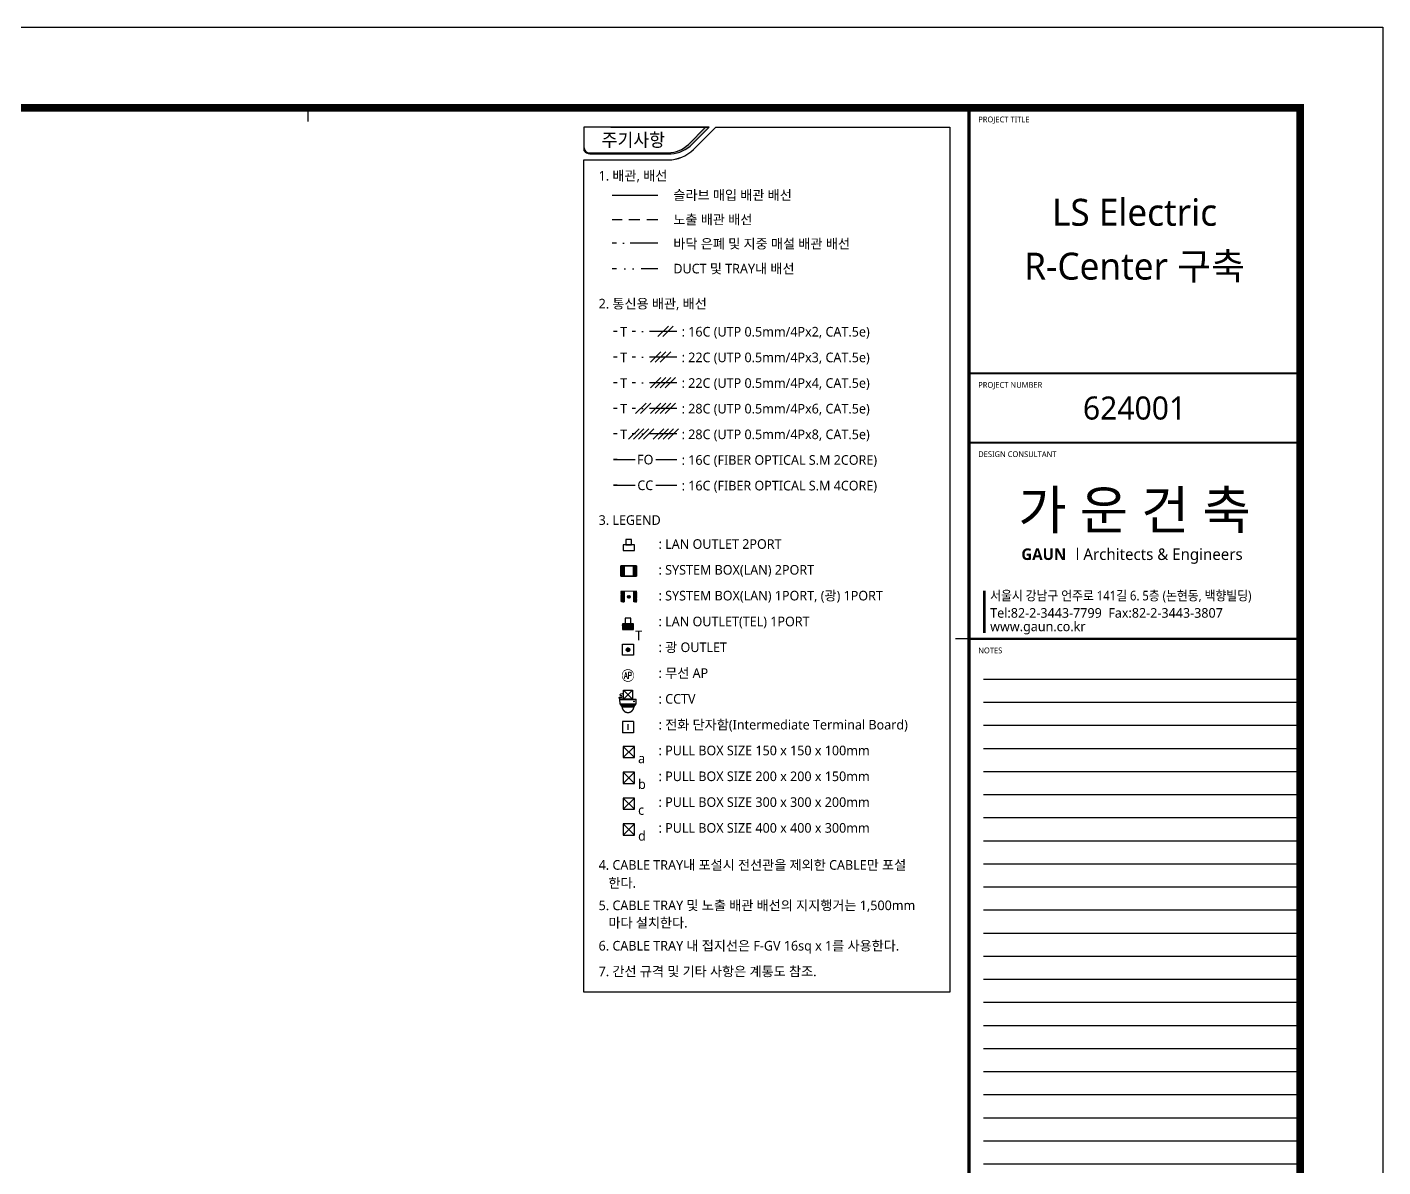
# Model space of a CAD drawing. Header units: millimetres. Extents: x -168200 to 336400, y -118800 to 0.
# Drawn here: x -70424 to 0, y -59244 to 0 of the extents above; entities that cross this region are included whole.
import ezdxf
from ezdxf.enums import TextEntityAlignment as Align

# ---------------------------------------------------------------- set-up
doc = ezdxf.new("R2010")
doc.units = ezdxf.units.MM
doc.header["$LTSCALE"] = 2000
for name, pattern in [('DASHDOT3', [1.5, 1, -0.25, 0, -0.25]), ('DIVIDE', [1.25, 0.5, -0.25, 0, -0.25, 0, -0.25]), ('DIVIDE2', [0.625, 0.25, -0.125, 0, -0.125, 0, -0.125]), ('HIDDEN', [0.375, 0.25, -0.125]), ('X-D_planTF$0$HIDDEN1', [0.1625, 0.1, -0.0625])]:
    doc.linetypes.add(name, pattern=pattern)
doc.layers.get('Defpoints').update_dxf_attribs({"color": 167})
for name, color, linetype in [('E-SYM', 3, 'Continuous'), ('RACEWAY', 6, 'Continuous'), ('S', 4, 'Continuous'), ('S2', 4, 'HIDDEN'), ('S3', 4, 'DASHDOT3'), ('S4', 4, 'DIVIDE'), ('SHT', 5, 'Continuous'), ('SYM', 3, 'Continuous'), ('ztemper', 7, 'Continuous')]:
    doc.layers.add(name, color=color, linetype=linetype)
doc.styles.add('2', font='romanc.shx', dxfattribs={"bigfont": 'gsg1.shx'})
doc.styles.add('GHS', font='malgun.ttf')
doc.styles.add('XR-SHEET$0$XR-SHEET$0$XR-SHEET$0$맑은고딕', font='malgun.ttf')
doc.styles.add('XR-SHEET$0$XR-SHEET$0$XREF-Form$0$맑은고딕', font='malgun.ttf')
doc.styles.add('XR-SHEET$0$XR-SHEET$0$XREF-Form$0$맑은고딕B', font='malgunbd.ttf')

# ---------------------------------------------------------------- blocks, each defined once
blk = doc.blocks.new('XR-FORM-ET', base_point=(461, 408))
at = {"layer": 'Defpoints', "linetype": 'Continuous', "ltscale": 2}
for points in [[(147457, 84911), (163900, 84911)], [(147457, 84911), (163900, 84911)], [(147457, 83711), (163900, 83711)], [(147457, 83711), (163900, 83711)], [(147457, 82511), (163900, 82511)], [(147457, 82511), (163900, 82511)], [(147457, 81311), (163900, 81311)], [(147457, 81311), (163900, 81311)], [(147457, 80111), (163900, 80111)], [(147457, 80111), (163900, 80111)], [(147457, 78911), (163900, 78911)], [(147457, 78911), (163900, 78911)], [(147457, 77711), (163900, 77711)], [(147457, 77711), (163900, 77711)], [(147457, 76511), (163900, 76511)], [(147457, 76511), (163900, 76511)], [(147457, 75311), (163900, 75311)], [(147457, 75311), (163900, 75311)], [(147457, 74111), (163900, 74111)], [(147457, 74111), (163900, 74111)], [(147457, 72911), (163900, 72911)], [(147457, 72911), (163900, 72911)], [(147457, 71711), (163900, 71711)], [(147457, 71711), (163900, 71711)], [(147457, 70511), (163900, 70511)], [(147457, 70511), (163900, 70511)], [(147457, 69311), (163900, 69311)], [(147457, 69311), (163900, 69311)], [(147457, 68111), (163900, 68111)], [(147457, 68111), (163900, 68111)], [(147457, 66911), (163900, 66911)], [(147457, 66911), (163900, 66911)], [(147457, 65711), (163900, 65711)], [(147457, 65711), (163900, 65711)], [(147457, 64511), (163900, 64511)], [(147457, 64511), (163900, 64511)], [(147457, 63311), (163900, 63311)], [(147457, 63311), (163900, 63311)], [(147457, 62111), (163900, 62111)], [(147457, 62111), (163900, 62111)], [(147457, 60911), (163900, 60911)], [(147457, 60911), (163900, 60911)], [(147457, 59711), (163900, 59711)]]:
    blk.add_lwpolyline(points, dxfattribs=at)
at = {"layer": 'SHT', "color": 171}
for p, q in [((112350, 114600), (112350, 113900)), ((146700, 87000), (146000, 87000))]:
    blk.add_line(p, q, dxfattribs=at)
at = {"layer": 'SHT'}
blk.add_lwpolyline([(0, 118800), (168200, 118800), (168200, 0), (0, 0)], close=True, dxfattribs=at)
at = {"layer": 'SHT', "const_width": 400}
blk.add_lwpolyline([(9300, 114600), (163900, 114600), (163900, 4200), (9300, 4200)], close=True, dxfattribs=at)
at = {"layer": 'SHT'}
for points, const_width in [([(146700, 114600), (146700, 4200)], 160), ([(146700, 100800), (163900, 100800)], 114), ([(146700, 97200), (163900, 97200)], 114), ([(146700, 87000), (163900, 87000)], 114)]:
    blk.add_lwpolyline(points, dxfattribs=dict(at, const_width=const_width))
at = {"layer": 'SHT', "color": 7, "const_width": 140}
blk.add_lwpolyline([(147500, 89500), (147500, 87300)], dxfattribs=at)
at = {"layer": 'SHT', "linetype": 'Continuous', "ltscale": 2}
blk.add_lwpolyline([(147457, 59711), (163900, 59711)], dxfattribs=at)
at = {"layer": 'SHT', "color": 9, "style": 'XR-SHEET$0$XR-SHEET$0$XREF-Form$0$맑은고딕'}
for s, p in [('PROJECT TITLE', (147180, 114000)), ('PROJECT NUMBER', (147180, 100200)), ('DESIGN CONSULTANT', (147180, 96600)), ('NOTES', (147180, 86400))]:
    blk.add_text(s, height=300, dxfattribs=at).set_placement(p, align=Align.MIDDLE_LEFT)
at = {"layer": 'SHT', "color": 3}
for s, height, style, p in [('LS Electric', 1400, 'XR-SHEET$0$XR-SHEET$0$XR-SHEET$0$맑은고딕', (155300, 109174)), ('R-Center 구축', 1400, 'XR-SHEET$0$XR-SHEET$0$XR-SHEET$0$맑은고딕', (155300, 106374)), ('GAUN ', 600, 'XR-SHEET$0$XR-SHEET$0$XREF-Form$0$맑은고딕B', (150686, 91400))]:
    blk.add_text(s, height=height, dxfattribs=dict(at, style=style)).set_placement(p, align=Align.MIDDLE_CENTER)
at = {"layer": 'SHT', "style": 'XR-SHEET$0$XR-SHEET$0$XR-SHEET$0$맑은고딕'}
blk.add_text('624001', height=1200, dxfattribs=at).set_placement((155300, 99000), align=Align.MIDDLE_CENTER)
at = {"layer": 'SHT', "color": 2, "style": 'XR-SHEET$0$XR-SHEET$0$XREF-Form$0$맑은고딕B'}
blk.add_text('가 운 건 축', height=2000, dxfattribs=at).set_placement((155300, 93700), align=Align.MIDDLE_CENTER)
at = {"layer": 'SHT', "color": 7, "style": 'XR-SHEET$0$XR-SHEET$0$XREF-Form$0$맑은고딕'}
blk.add_text('l Architects & Engineers', height=600, dxfattribs=at).set_placement((156577, 91400), align=Align.MIDDLE_CENTER)
at = {"layer": 'SHT', "color": 7, "style": 'XR-SHEET$0$XR-SHEET$0$XREF-Form$0$맑은고딕', "width": 0.9}
blk.add_text('서울시 강남구 언주로 141길 6. 5층 (논현동, 백향빌딩)', height=500, dxfattribs=at).set_placement((147800, 89250), align=Align.MIDDLE_LEFT)
at = {"layer": 'SHT', "color": 7, "style": 'XR-SHEET$0$XR-SHEET$0$XREF-Form$0$맑은고딕'}
for s, p in [('Tel:82-2-3443-7799  Fax:82-2-3443-3807', (147800, 88350)), ('www.gaun.co.kr', (147800, 87650))]:
    blk.add_text(s, height=500, dxfattribs=at).set_placement(p, align=Align.MIDDLE_LEFT)
blk = doc.blocks.new('D24')
at = {"layer": 'SYM'}
for points in [[(-125, 125), (-125, 0), (125, 0), (125, 125)], [(-62.5, 250), (-62.5, 125), (62.5, 125), (62.5, 250)]]:
    blk.add_lwpolyline(points, close=True, dxfattribs=at)
blk = doc.blocks.new('h2')
at = {"layer": 'SYM'}
for p, q in [((-2, 2), (2, -2)), ((2, 2), (-2, -2))]:
    blk.add_line(p, q, dxfattribs=at)
blk.add_lwpolyline([(-2, 2), (-2, -2), (2, -2), (2, 2)], close=True, dxfattribs=at)
blk = doc.blocks.new('C13')
at = {"layer": 'SYM'}
for p, q in [((-100, -1), (1, 100)), ((-99, -12), (12, 99)), ((-99, 12), (-12, 99)), ((-97, -22), (22, 97)), ((-96, -1), (5, 100)), ((-96, 27), (-27, 96)), ((-95, -12), (16, 99)), ((-95, 12), (-8, 99)), ((-94, -32), (32, 94)), ((-93, -22), (26, 97)), ((-92, 27), (-23, 96)), ((-90, -32), (36, 94)), ((-90, -40), (40, 90)), ((-88, 48), (-48, 88)), ((-86, -40), (44, 90)), ((-86, -48), (48, 86)), ((-84, 48), (-44, 88)), ((-82, -48), (52, 86)), ((-81, -56), (56, 81)), ((-77, -56), (60, 81)), ((-75, -63), (63, 75)), ((-71, -63), (67, 75)), ((-69, -69), (69, 69)), ((-65, -69), (73, 69)), ((-62, -75), (75, 62)), ((-58, -75), (79, 62)), ((-55, -80), (80, 55)), ((-51, -80), (84, 55)), ((-47, -84), (84, 47)), ((-43, -84), (88, 47)), ((-39, -88), (88, 39)), ((-35, -88), (92, 39)), ((-30, -92), (92, 30)), ((-26, -92), (96, 30)), ((-20, -94), (94, 20)), ((-16, -94), (98, 20)), ((-9, -95), (95, 9)), ((-5, -95), (99, 9)), ((4, -95), (95, -4)), ((8, -95), (99, -4)), ((18, -94), (94, -18)), ((22, -94), (98, -18)), ((36, -88), (88, -36)), ((40, -88), (92, -36))]:
    blk.add_line(p, q, dxfattribs=at)
blk.add_lwpolyline([(-302, 302), (298, 302), (298, -298), (-302, -298)], close=True, dxfattribs=at)
for centre in [(-2, 2), (2, 2)]:
    blk.add_circle(centre, 97.7, dxfattribs=at)
blk = doc.blocks.new('I10')
at = {"layer": 'SYM'}
for p, q in [((-263, 175), (263, 175)), ((263, 175), (-263, 175))]:
    blk.add_line(p, q, dxfattribs=at)
blk.add_wipeout([(-263, 175), (263, 175), (263, -175), (-263, -175)]).dxf.layer = 'SYM'
h = blk.add_hatch(dxfattribs=at)
h.set_pattern_fill('ANSI31', color=256, scale=100, style=0)
h.set_pattern_definition([(45, (-952.16, 585.042), (-8.83883, 8.83883), [])])
h.paths.add_polyline_path([(-263, 175), (-263, -175), (-158, -175), (-158, 175)])
h.paths.add_polyline_path([(263, -175), (263, 175), (158, 175), (158, -175)])
h.paths.add_polyline_path([(51, -2, 1), (-47, -2, 1)])
for p, q in [((-158, 175), (-158, -175)), ((158, 175), (158, -175))]:
    blk.add_line(p, q, dxfattribs=at)
blk.add_circle((2, -2), 48.8, dxfattribs=at)
blk = doc.blocks.new('I6')
at = {"layer": 'SYM', "linetype": 'Continuous'}
blk.add_lwpolyline([(-54, 166), (-103, 142), (-142, 103), (-166, 54), (-175, 0), (-166, -54), (-142, -103), (-103, -142), (-54, -166), (0, -175), (54, -166), (103, -142), (142, -103), (166, -54), (175, 0), (166, 54), (142, 103), (103, 142), (54, 166), (0, 175)], close=True, dxfattribs=at)
blk.add_wipeout([(-54, 166), (-103, 142), (-142, 103), (-166, 54), (-175, 0), (-166, -54), (-142, -103), (-103, -142), (-54, -166), (0, -175), (54, -166), (103, -142), (142, -103), (166, -54), (175, 0), (166, 54), (142, 103), (103, 142), (54, 166), (0, 175)]).dxf.layer = 'SYM'
blk = doc.blocks.new('Dome(평면도)-박스1')
at = {"color": 0, "linetype": 'Continuous'}
for p, q in [((643, 505), (868, 505)), ((643, 280), (643, 505)), ((868, 505), (643, 280)), ((643, 505), (868, 280)), ((868, 505), (868, 280)), ((868, 280), (643, 280))]:
    blk.add_line(p, q, dxfattribs=at)
at = {"color": 0, "linetype": 'Continuous', "lineweight": 25}
for p, q in [((550, 280), (547, 272)), ((547, 270), (551, 164)), ((963, 271), (548, 271)), ((548, 271), (963, 271)), ((550, 280), (961, 280)), ((553, 159), (584, 120)), ((554, 271), (554, 271)), ((880, 120), (585, 120)), ((585, 120), (585, 120)), ((586, 119), (586, 116)), ((587, 115), (587, 115)), ((588, 114), (878, 114)), ((588, 114), (588, 111)), ((589, 111), (589, 111)), ((589, 110), (877, 110)), ((589, 110), (590, 107)), ((590, 106), (591, 106)), ((591, 105), (876, 105)), ((591, 105), (592, 102)), ((592, 102), (592, 102)), ((593, 101), (594, 98)), ((594, 97), (599, 95)), ((599, 95), (599, 93)), ((600, 93), (604, 91)), ((604, 91), (907, 91)), ((607, 91), (607, 90)), ((904, 90), (607, 90)), ((607, 90), (607, 87)), ((615, 281), (617, 281)), ((616, 271), (616, 271)), ((617, 281), (624, 281)), ((624, 281), (626, 281)), ((626, 281), (632, 281)), ((632, 281), (635, 281)), ((635, 281), (641, 281)), ((644, 281), (690, 281)), ((690, 281), (695, 281)), ((695, 281), (712, 281)), ((712, 281), (716, 281)), ((717, 280), (717, 280)), ((821, 281), (825, 281)), ((825, 281), (829, 281)), ((830, 281), (831, 281)), ((838, 281), (876, 281)), ((903, 87), (904, 90)), ((904, 90), (904, 91)), ((907, 91), (911, 93)), ((912, 95), (917, 97)), ((912, 93), (912, 95)), ((917, 98), (918, 101)), ((918, 102), (919, 102)), ((919, 102), (920, 105)), ((920, 106), (920, 106)), ((921, 107), (921, 110)), ((922, 111), (922, 111)), ((923, 111), (923, 114)), ((924, 115), (924, 115)), ((925, 116), (925, 119)), ((926, 281), (929, 281)), ((926, 120), (926, 120)), ((927, 120), (958, 159)), ((930, 281), (939, 281)), ((939, 281), (940, 281)), ((940, 281), (945, 281)), ((945, 281), (945, 281)), ((960, 164), (964, 270)), ((964, 272), (961, 280))]:
    blk.add_line(p, q, dxfattribs=at)
at = {"color": 0, "linetype": 'Continuous', "lineweight": 13}
for p, q in [((964, 272), (547, 272)), ((964, 270), (547, 270)), ((958, 159), (553, 159)), ((560, 149), (950, 149)), ((881, 120), (584, 120)), ((585, 120), (880, 120)), ((586, 119), (880, 119)), ((586, 116), (925, 116)), ((924, 115), (587, 115)), ((879, 115), (587, 115)), ((588, 111), (923, 111)), ((922, 111), (589, 111)), ((877, 111), (589, 111)), ((590, 107), (921, 107)), ((920, 106), (590, 106)), ((876, 106), (591, 106)), ((592, 102), (919, 102)), ((919, 102), (592, 102)), ((875, 102), (592, 102)), ((593, 101), (874, 101)), ((594, 98), (917, 98)), ((917, 97), (594, 97)), ((870, 95), (599, 95)), ((599, 95), (870, 95)), ((599, 93), (912, 93)), ((911, 93), (600, 93)), ((866, 91), (604, 91)), ((903, 87), (607, 87)), ((624, 280), (624, 281)), ((626, 281), (626, 280)), ((695, 280), (695, 280)), ((713, 280), (695, 280)), ((713, 280), (713, 280)), ((907, 91), (866, 91)), ((912, 95), (870, 95)), ((870, 95), (912, 95)), ((874, 101), (918, 101)), ((918, 102), (875, 102)), ((920, 106), (876, 106)), ((876, 105), (920, 105)), ((922, 111), (877, 111)), ((877, 110), (921, 110)), ((878, 114), (923, 114)), ((924, 115), (879, 115)), ((880, 120), (926, 120)), ((926, 120), (880, 120)), ((880, 119), (925, 119)), ((927, 120), (881, 120)), ((904, 208), (908, 208)), ((905, 218), (909, 218))]:
    blk.add_line(p, q, dxfattribs=at)
at = {"color": 0}
blk.add_lwpolyline([(584, 280, -0.257019), (548, 287, -0.284748), (538, 319, -0.605), (569, 327, 0.493894), (605, 329, 0.620282), (587, 361, -0.551754), (564, 393, -0.310226), (602, 419, -0.286191), (643, 392)], format="xyb", dxfattribs=at)
at = {"color": 0, "linetype": 'Continuous', "lineweight": 25}
for centre, radius, start, end in [((548, 272), 0.889, 161.5651, 270), ((548, 270), 0.889, 90, 182), ((559, 165), 8.89, 182, 219.064), ((585, 121), 1.48, 219.064, 247), ((587, 116), 0.889, 191, 247), ((589, 111), 0.889, 191, 247), ((591, 107), 0.889, 191, 247), ((593, 102), 0.889, 191, 247), ((594, 98), 0.889, 191, 247), ((600, 94), 0.889, 191, 247), ((604, 92), 1.19, 247, 270), ((690, 280), 1.19, 14.4787, 90), ((821, 280), 1.19, 90, 165.5213), ((907, 92), 1.19, 270, 293), ((911, 94), 0.889, 293, 349), ((916, 98), 0.889, 293, 349), ((918, 102), 0.889, 293, 349), ((920, 107), 0.889, 293, 349), ((922, 111), 0.889, 293, 349), ((924, 116), 0.889, 293, 349), ((926, 121), 1.48, 293, 320.936), ((951, 165), 8.89, 320.936, 358), ((963, 272), 0.889, 270, 18.4349), ((963, 270), 0.889, 358, 90)]:
    blk.add_arc(centre, radius, start, end, dxfattribs=at)
at = {"color": 0, "linetype": 'Continuous', "lineweight": 25, "extrusion": (0, 0, -1)}
for centre, radius, start, end in [((-585, 118), 1.19, 113, 169), ((-587, 114), 0.889, 113, 169), ((-588, 110), 0.889, 113, 169), ((-590, 105), 0.889, 113, 169), ((-592, 101), 0.889, 113, 169), ((-598, 94), 0.889, 113, 169), ((-716, 280), 0.889, 90, 167.5572), ((-913, 94), 0.889, 11, 67), ((-919, 101), 0.889, 11, 67), ((-921, 105), 0.889, 11, 67), ((-922, 110), 0.889, 11, 67), ((-924, 114), 0.889, 11, 67), ((-926, 279), 1.48, 23.5788, 90), ((-926, 118), 1.19, 11, 67)]:
    blk.add_arc(centre, radius, start, end, dxfattribs=at)
at = {"color": 0, "linetype": 'Continuous', "lineweight": 13}
for centre, major_axis, ratio, start_param, end_param in [((635, 279), (0, -1.48), 0.731354, 1.982313, 3.141593), ((641, 279), (0, -1.48), 0.731354, 1.982323, 3.141593), ((694, 280), (5.96, -0.1), 0.03173, 1.298617, 2.088892), ((695, 280), (0, -0.889), 0.292372, 1.745329, 3.141593), ((712, 280), (0, -0.889), 0.292372, 1.745329, 3.141593), ((711, 280), (-6.03, -0.19), 0.016462, 3.144702, 4.391289), ((825, 280), (0, 1.19), 0.848048, 0, 1.318093), ((829, 280), (0, -1.19), 0.848048, 3.141593, 4.459686), ((830, 280), (0, -1.19), 0.848048, 3.141593, 4.459709), ((831, 280), (0, -1.19), 0.848048, 3.141593, 4.459709), ((838, 280), (0, -1.19), 0.425302, 1.823477, 3.141593), ((876, 280), (0, -1.19), 0.627014, 1.823477, 3.141593), ((929, 279), (0, -1.48), 0.470914, 3.141593, 4.300869), ((930, 279), (0, -1.48), 0.224951, 3.141593, 4.300872), ((930, 279), (0, -1.48), 0.2631, 3.141593, 4.300872)]:
    blk.add_ellipse(centre, major_axis=major_axis, ratio=ratio, start_param=start_param, end_param=end_param, dxfattribs=at)
at = {"color": 0, "linetype": 'Continuous', "lineweight": 25}
for centre, major_axis, ratio, start_param, end_param in [((-8039, -9991), (-8892, -10365), 0.040576, 3.031055, 3.031252), ((9501, -9932), (8843, -10306), 0.040684, 2.960952, 2.96115), ((878, 280), (0, -1.19), 1, 1.823911, 3.141499)]:
    blk.add_ellipse(centre, major_axis=major_axis, ratio=ratio, start_param=start_param, end_param=end_param, dxfattribs=at)
for points, knots in [([(607, 87), (607, 87), (607, 86), (608, 84), (608, 83), (608, 81), (608, 79), (608, 78), (608, 76), (609, 75), (609, 73), (609, 71), (609, 70), (609, 68), (610, 67), (610, 65), (610, 64), (611, 62), (611, 61), (611, 59), (612, 58), (612, 56), (613, 55), (613, 53), (613, 52), (614, 50), (614, 49), (615, 47), (615, 46), (616, 44), (616, 43), (617, 41), (618, 40), (618, 38), (619, 37), (619, 36), (620, 34), (621, 33), (621, 31), (622, 30), (623, 28), (623, 27), (624, 26), (625, 24), (625, 23), (626, 22), (627, 20), (628, 19), (629, 17), (630, 16), (630, 14), (631, 13), (632, 12), (633, 10), (634, 9), (635, 8), (636, 6), (637, 5), (638, 4), (639, 3), (640, 1), (641, 0), (642, -1), (643, -2), (644, -4), (645, -5), (646, -6), (647, -7), (648, -8), (649, -9), (651, -11), (652, -12), (653, -13), (654, -14), (655, -15), (656, -16), (658, -17), (659, -18), (660, -19), (661, -20), (663, -21), (664, -22), (665, -23), (666, -24), (668, -25), (669, -26), (671, -27), (672, -28), (673, -29), (675, -30), (676, -31), (677, -32), (679, -33), (680, -34), (682, -34), (683, -35), (684, -36), (686, -37), (687, -37), (688, -38), (690, -39), (691, -39), (693, -40), (694, -41), (696, -41), (697, -42), (698, -43), (700, -43), (701, -44), (703, -44), (704, -45), (706, -46), (708, -46), (709, -47), (711, -47), (713, -48), (714, -48), (716, -49), (718, -49), (719, -50), (721, -50), (723, -50), (724, -51), (726, -51), (727, -51), (729, -52), (731, -52), (733, -52), (734, -53), (736, -53), (738, -53), (739, -53), (741, -53), (743, -54), (744, -54), (746, -54), (748, -54), (749, -54), (751, -54), (752, -54), (754, -54), (755, -54), (755, -54)], [0, 0, 0, 0, 0.007142, 0.014314, 0.021518, 0.028751, 0.036015, 0.043308, 0.050632, 0.05737, 0.064133, 0.070921, 0.077732, 0.084567, 0.091426, 0.098307, 0.105212, 0.112139, 0.119089, 0.12606, 0.133054, 0.139668, 0.1463, 0.152951, 0.159621, 0.166309, 0.173421, 0.180553, 0.187704, 0.194875, 0.202064, 0.209271, 0.216083, 0.222911, 0.229754, 0.236611, 0.243484, 0.250371, 0.257272, 0.264186, 0.271114, 0.278054, 0.284883, 0.291724, 0.298576, 0.30544, 0.312863, 0.320299, 0.327747, 0.335205, 0.342675, 0.350155, 0.357216, 0.364286, 0.371363, 0.378448, 0.38554, 0.392639, 0.399745, 0.406856, 0.413973, 0.421094, 0.428094, 0.435097, 0.442104, 0.449114, 0.456255, 0.463398, 0.470544, 0.477691, 0.48484, 0.491861, 0.498884, 0.505906, 0.512928, 0.520093, 0.527256, 0.534418, 0.541578, 0.548735, 0.555889, 0.56304, 0.570604, 0.578163, 0.585717, 0.593265, 0.600807, 0.608342, 0.61544, 0.622531, 0.629615, 0.636692, 0.64376, 0.650821, 0.657872, 0.664914, 0.671947, 0.67897, 0.685857, 0.692734, 0.6996, 0.706455, 0.713424, 0.72038, 0.727323, 0.734254, 0.741171, 0.747952, 0.75472, 0.761473, 0.768213, 0.776217, 0.784201, 0.792163, 0.800104, 0.808022, 0.815917, 0.823432, 0.830925, 0.838396, 0.845845, 0.85327, 0.860673, 0.868052, 0.875407, 0.883087, 0.890739, 0.898364, 0.905962, 0.913531, 0.921072, 0.928584, 0.936067, 0.943521, 0.950944, 0.958338, 0.965702, 0.972617, 0.979504, 0.986364, 0.993196, 1, 1, 1, 1]), ([(615, 281), (615, 281), (615, 281), (615, 281), (615, 281), (614, 281), (614, 281), (614, 281), (614, 281), (614, 281), (614, 281), (614, 281), (614, 280), (614, 280), (614, 280), (613, 280), (613, 280), (613, 280), (613, 280), (613, 280), (613, 280), (613, 280)], [0, 0, 0, 0, 0.044952, 0.096414, 0.148043, 0.199868, 0.251915, 0.30421, 0.356775, 0.409631, 0.462793, 0.516275, 0.569999, 0.623639, 0.678027, 0.732932, 0.788356, 0.84428, 0.900677, 0.957502, 1, 1, 1, 1]), ([(617, 281), (617, 281), (617, 281), (617, 281), (617, 281), (616, 281), (616, 281), (616, 281), (616, 281), (616, 280), (616, 280), (616, 280), (616, 280), (616, 280), (616, 280), (616, 280), (616, 280), (616, 280)], [0, 0, 0, 0, 0.25, 0.25, 0.375, 0.375, 0.4375, 0.4375, 0.5, 0.5, 0.75, 0.75, 0.8125, 0.8125, 0.875, 0.875, 1, 1, 1, 1]), ([(631, 280), (631, 280), (631, 280), (631, 280), (631, 280), (631, 280), (631, 280), (631, 281), (631, 281), (632, 281), (632, 281), (632, 281), (632, 281), (632, 281), (632, 281), (632, 281), (632, 281), (632, 281)], [0, 0, 0, 0, 0.25, 0.25, 0.375, 0.375, 0.4375, 0.4375, 0.5, 0.5, 0.75, 0.75, 0.8125, 0.8125, 0.875, 0.875, 1, 1, 1, 1]), ([(641, 281), (641, 281), (642, 281), (642, 281), (642, 281), (643, 281), (643, 281), (643, 281), (643, 281), (643, 281), (643, 281), (643, 281), (644, 281), (644, 281), (644, 281), (644, 281), (644, 281), (644, 281), (644, 281), (644, 281), (644, 281), (644, 281), (644, 281), (644, 281)], [0, 0, 0, 0, 0.25, 0.25, 0.5, 0.5, 0.625, 0.625, 0.75, 0.75, 0.8125, 0.8125, 0.875, 0.875, 0.9375, 0.9375, 0.96875, 0.96875, 0.984375, 0.984375, 0.992187, 0.992187, 1, 1, 1, 1]), ([(645, 280), (645, 280), (645, 280), (645, 280), (645, 280), (645, 280), (645, 280), (645, 280), (645, 281), (645, 281), (644, 281), (644, 281), (644, 281), (644, 281), (644, 281), (644, 281), (644, 281), (644, 281), (644, 281)], [0, 0, 0, 0, 0.063395, 0.154915, 0.237844, 0.31212, 0.378292, 0.437681, 0.49425, 0.565854, 0.633583, 0.697826, 0.731086, 0.771006, 0.817715, 0.871278, 0.931905, 1, 1, 1, 1]), ([(755, -54), (756, -54), (757, -54), (759, -54), (760, -54), (762, -54), (764, -54), (765, -54), (767, -54), (768, -54), (770, -53), (771, -53), (773, -53), (774, -53), (776, -53), (778, -52), (779, -52), (781, -52), (782, -52), (784, -51), (785, -51), (787, -51), (788, -50), (790, -50), (791, -50), (793, -49), (794, -49), (796, -49), (797, -48), (799, -48), (800, -47), (802, -47), (803, -46), (805, -46), (806, -45), (808, -45), (809, -44), (811, -43), (812, -43), (814, -42), (815, -42), (816, -41), (818, -40), (819, -40), (821, -39), (822, -38), (824, -38), (825, -37), (826, -36), (828, -35), (829, -34), (831, -33), (832, -33), (834, -32), (835, -31), (836, -30), (838, -29), (839, -28), (840, -27), (842, -26), (843, -26), (844, -25), (845, -24), (847, -23), (848, -22), (849, -21), (850, -20), (852, -19), (853, -18), (854, -16), (855, -15), (856, -14), (858, -13), (859, -12), (860, -11), (861, -10), (862, -9), (863, -7), (864, -6), (866, -5), (867, -4), (868, -3), (869, -1), (870, 0), (871, 1), (872, 3), (873, 4), (874, 5), (875, 7), (876, 8), (877, 9), (878, 11), (879, 12), (880, 13), (880, 15), (881, 16), (882, 17), (883, 19), (884, 20), (884, 21), (885, 23), (886, 24), (887, 25), (887, 27), (888, 28), (889, 30), (890, 31), (890, 32), (891, 34), (891, 35), (892, 37), (893, 38), (893, 40), (894, 42), (895, 43), (895, 45), (896, 47), (896, 48), (897, 50), (897, 51), (898, 53), (898, 55), (899, 56), (899, 58), (900, 60), (900, 61), (900, 63), (901, 65), (901, 66), (901, 68), (902, 70), (902, 71), (902, 73), (902, 75), (903, 76), (903, 78), (903, 80), (903, 81), (903, 83), (903, 84), (903, 86), (903, 87), (903, 87)], [0, 0, 0, 0, 0.007142, 0.014314, 0.021518, 0.028751, 0.036015, 0.043309, 0.050632, 0.057371, 0.064134, 0.070922, 0.077733, 0.084568, 0.091427, 0.098308, 0.105213, 0.11214, 0.11909, 0.126062, 0.133056, 0.139669, 0.146302, 0.152953, 0.159623, 0.16631, 0.173423, 0.180555, 0.187707, 0.194877, 0.202066, 0.209274, 0.216086, 0.222913, 0.229756, 0.236614, 0.243486, 0.250373, 0.257274, 0.264189, 0.271116, 0.278057, 0.284886, 0.291727, 0.298579, 0.305443, 0.312866, 0.320302, 0.32775, 0.335209, 0.342678, 0.350158, 0.357219, 0.364289, 0.371366, 0.378452, 0.385544, 0.392643, 0.399748, 0.406859, 0.413976, 0.421098, 0.428097, 0.4351, 0.442107, 0.449118, 0.456259, 0.463402, 0.470547, 0.477695, 0.484843, 0.491865, 0.498887, 0.50591, 0.512932, 0.520096, 0.52726, 0.534421, 0.541581, 0.548738, 0.555893, 0.563044, 0.570607, 0.578166, 0.58572, 0.593268, 0.60081, 0.608345, 0.615443, 0.622535, 0.629619, 0.636695, 0.643764, 0.650824, 0.657875, 0.664917, 0.67195, 0.678973, 0.68586, 0.692737, 0.699603, 0.706458, 0.713426, 0.720382, 0.727326, 0.734257, 0.741174, 0.747955, 0.754722, 0.761476, 0.768215, 0.77622, 0.784203, 0.792166, 0.800106, 0.808024, 0.815919, 0.823434, 0.830927, 0.838398, 0.845846, 0.853272, 0.860674, 0.868053, 0.875409, 0.883088, 0.89074, 0.898365, 0.905963, 0.913532, 0.921073, 0.928585, 0.936068, 0.943521, 0.950945, 0.958339, 0.965702, 0.972617, 0.979504, 0.986364, 0.993196, 1, 1, 1, 1]), ([(829, 281), (830, 281), (830, 281), (830, 281), (830, 281), (830, 281)], [0, 0, 0, 0, 0.5, 0.5, 1, 1, 1, 1]), ([(831, 281), (832, 281), (832, 281), (832, 281), (832, 281), (832, 281), (832, 281), (833, 281), (833, 281), (833, 281), (833, 281), (833, 281), (833, 281), (834, 281), (834, 281), (834, 281), (834, 281), (834, 281), (834, 281), (835, 281), (835, 281), (835, 281), (836, 281), (836, 281), (836, 281), (836, 281), (836, 281), (837, 281), (837, 281), (837, 281), (838, 281)], [0, 0, 0, 0, 0.0625, 0.0625, 0.125, 0.125, 0.25, 0.25, 0.28125, 0.28125, 0.3125, 0.3125, 0.375, 0.375, 0.5, 0.5, 0.53125, 0.53125, 0.5625, 0.5625, 0.625, 0.625, 0.75, 0.75, 0.78125, 0.78125, 0.8125, 0.875, 0.875, 1, 1, 1, 1]), ([(876, 281), (877, 281), (877, 281), (877, 281), (877, 281), (877, 281), (877, 281), (877, 281), (877, 281), (878, 281), (878, 281), (878, 281), (878, 281), (878, 281), (878, 281), (878, 281), (878, 281), (878, 281), (878, 281), (878, 281), (878, 281), (878, 281)], [0, 0, 0, 0, 0.100877, 0.100877, 0.151315, 0.151315, 0.201753, 0.201753, 0.403506, 0.403506, 0.504383, 0.504383, 0.605259, 0.605259, 0.807012, 0.807012, 0.857451, 0.857451, 0.907889, 0.907889, 1, 1, 1, 1]), ([(904, 208), (904, 209), (904, 211), (905, 214), (905, 216), (905, 218)], [0, 0, 0, 0, 0.42231, 0.42231, 1, 1, 1, 1]), ([(905, 224), (905, 225), (905, 225), (905, 225), (905, 225), (905, 225), (905, 225), (905, 226), (905, 226), (905, 226), (905, 226), (905, 226), (905, 226), (905, 226), (905, 226), (906, 227), (906, 227), (906, 227), (906, 227), (906, 227), (906, 227), (906, 227), (906, 227), (906, 227), (906, 227), (906, 227), (906, 227), (907, 227), (907, 227), (907, 227), (907, 227), (907, 227), (907, 227), (907, 227), (907, 227), (907, 227), (908, 227), (908, 227), (908, 227), (908, 227), (908, 227), (908, 227), (908, 227), (908, 227), (908, 227), (908, 226), (908, 226), (908, 226), (909, 226), (909, 226), (909, 226), (909, 226), (909, 225), (909, 225), (909, 225), (909, 225), (909, 225), (909, 224), (909, 224)], [0, 0, 0, 0, 0.0625, 0.0625, 0.09375, 0.09375, 0.125, 0.125, 0.1875, 0.1875, 0.203125, 0.203125, 0.21875, 0.21875, 0.25, 0.25, 0.3125, 0.3125, 0.328125, 0.328125, 0.34375, 0.375, 0.40625, 0.40625, 0.421875, 0.421875, 0.4375, 0.4375, 0.5, 0.5, 0.53125, 0.53125, 0.546875, 0.546875, 0.5625, 0.5625, 0.625, 0.625, 0.640625, 0.640625, 0.65625, 0.65625, 0.6875, 0.6875, 0.75, 0.75, 0.78125, 0.78125, 0.8125, 0.84375, 0.84375, 0.875, 0.875, 0.9375, 0.9375, 0.96875, 0.96875, 1, 1, 1, 1]), ([(909, 214), (909, 213), (909, 213), (908, 213), (908, 213), (908, 213), (908, 213), (908, 213), (908, 213), (908, 212), (908, 212), (908, 212), (908, 212), (908, 212), (908, 212), (908, 212), (908, 212), (908, 211), (908, 211), (908, 211), (908, 211), (907, 211), (907, 211), (907, 211), (907, 211), (907, 211), (907, 211), (907, 211), (907, 211), (907, 211), (907, 211), (906, 211), (906, 211), (906, 211), (906, 211), (906, 211), (906, 211), (906, 211), (906, 211), (906, 211), (906, 211), (906, 211), (906, 211), (905, 211), (905, 211), (905, 211), (905, 211), (905, 212), (905, 212), (905, 212), (905, 212), (905, 212), (905, 212), (905, 212), (905, 213), (905, 213), (905, 213), (905, 213), (905, 213), (905, 214), (905, 214)], [0, 0, 0, 0, 0.0625, 0.0625, 0.09375, 0.09375, 0.109375, 0.109375, 0.125, 0.125, 0.1875, 0.1875, 0.203125, 0.203125, 0.21875, 0.21875, 0.25, 0.25, 0.3125, 0.3125, 0.328125, 0.328125, 0.34375, 0.375, 0.40625, 0.40625, 0.421875, 0.421875, 0.4375, 0.4375, 0.5, 0.5, 0.53125, 0.53125, 0.546875, 0.546875, 0.5625, 0.5625, 0.625, 0.625, 0.640625, 0.640625, 0.65625, 0.65625, 0.6875, 0.6875, 0.75, 0.75, 0.78125, 0.78125, 0.8125, 0.84375, 0.84375, 0.875, 0.875, 0.9375, 0.9375, 0.96875, 0.96875, 1, 1, 1, 1]), ([(909, 224), (909, 222), (909, 220), (909, 217), (909, 215), (909, 214)], [0, 0, 0, 0, 0.578367, 0.578367, 1, 1, 1, 1]), ([(929, 281), (929, 281), (929, 281), (929, 281), (929, 281), (930, 281)], [0, 0, 0, 0, 0.5, 0.5, 1, 1, 1, 1]), ([(939, 281), (939, 281), (939, 281), (939, 281), (939, 281), (939, 281), (939, 281), (939, 281), (939, 281), (939, 281), (940, 281), (940, 281), (940, 281), (940, 281), (940, 281), (940, 281), (940, 280), (940, 280), (940, 280), (940, 280), (940, 280), (940, 280), (941, 280), (941, 280), (941, 280)], [0, 0, 0, 0, 0.03125, 0.03125, 0.0625, 0.125, 0.125, 0.25, 0.25, 0.3125, 0.3125, 0.375, 0.375, 0.5, 0.5, 0.625, 0.625, 0.6875, 0.6875, 0.75, 0.75, 0.875, 0.875, 1, 1, 1, 1]), ([(940, 281), (940, 281), (940, 281), (941, 281), (941, 281), (941, 281), (941, 281), (941, 281), (941, 281), (941, 280), (941, 280), (942, 280), (942, 280), (942, 280), (942, 280), (942, 280), (942, 280), (942, 280)], [0, 0, 0, 0, 0.25, 0.25, 0.375, 0.375, 0.4375, 0.4375, 0.5, 0.5, 0.75, 0.75, 0.8125, 0.8125, 0.875, 0.875, 1, 1, 1, 1]), ([(947, 280), (947, 280), (946, 280), (946, 280), (946, 280), (946, 280), (946, 280), (946, 281), (946, 281), (946, 281), (945, 281), (945, 281), (945, 281), (945, 281), (945, 281), (945, 281), (945, 281), (945, 281)], [0, 0, 0, 0, 0.25, 0.25, 0.375, 0.375, 0.4375, 0.4375, 0.5, 0.5, 0.75, 0.75, 0.8125, 0.8125, 0.875, 0.875, 1, 1, 1, 1])]:
    blk.add_open_spline(points, degree=3, knots=knots, dxfattribs=at)
for points in [[(611, 271), (611, 271), (611, 271), (611, 271)], [(625, 271), (625, 271), (625, 271), (625, 271)], [(844, 271), (844, 271), (844, 271), (844, 271)], [(880, 271), (880, 271), (880, 271), (880, 271)], [(930, 281), (930, 281), (930, 281), (930, 281)], [(949, 271), (949, 271), (949, 271), (949, 271)], [(954, 271), (954, 271), (954, 271), (954, 271)], [(955, 271), (955, 271), (955, 271), (955, 271)]]:
    blk.add_open_spline(points, degree=3, dxfattribs=at)
at = {"color": 0, "linetype": 'Continuous', "lineweight": 13}
for points, knots in [([(615, 281), (615, 281), (615, 281), (614, 281), (614, 281), (614, 281), (614, 281), (614, 281), (614, 281), (614, 280), (614, 280), (614, 280), (614, 280), (614, 280), (614, 280), (613, 280), (613, 280), (613, 280)], [0, 0, 0, 0, 0.25, 0.25, 0.375, 0.375, 0.4375, 0.4375, 0.5, 0.5, 0.75, 0.75, 0.8125, 0.8125, 0.875, 0.875, 1, 1, 1, 1]), ([(633, 280), (633, 280), (633, 280), (634, 280), (634, 280), (634, 280), (634, 280), (634, 281), (634, 281), (634, 281), (634, 281), (634, 281), (634, 281), (634, 281), (634, 281), (635, 281), (635, 281), (635, 281)], [0, 0, 0, 0, 0.125, 0.125, 0.25, 0.25, 0.5, 0.5, 0.5625, 0.5625, 0.625, 0.625, 0.75, 0.75, 0.875, 0.875, 1, 1, 1, 1]), ([(645, 280), (645, 280), (645, 280), (645, 280), (645, 280), (645, 280), (644, 281), (644, 281), (644, 281), (644, 281)], [0, 0, 0, 0, 0.049483, 0.142024, 0.228435, 0.308714, 0.646942, 0.87768, 1, 1, 1, 1]), ([(947, 280), (947, 280), (947, 280), (947, 280), (946, 280), (946, 280), (946, 281), (946, 281), (946, 281), (946, 281), (946, 281), (946, 281), (946, 281), (945, 281), (945, 281), (945, 281)], [0, 0, 0, 0, 0.25, 0.25, 0.375, 0.375, 0.5, 0.5, 0.5625, 0.5625, 0.625, 0.625, 0.75, 0.75, 1, 1, 1, 1])]:
    blk.add_open_spline(points, degree=3, knots=knots, dxfattribs=at)
blk = doc.blocks.new('zw$6F5F')
at = {"color": 254}
blk.add_wipeout([(-11950, 20943), (-11950, -10536), (1350, -10536), (1350, 20943)], dxfattribs=at).dxf.layer = 'SYM'
at = {"layer": 'E-SYM'}
blk.add_hatch(color=256, dxfattribs=at).paths.add_polyline_path([(-11950, 20225, 0.414214), (-11735, 20010), (-8888, 20010, 0.195367), (-8152, 20315), (-7524, 20943), (-7397, 20943), (-8089, 20252, -0.190352), (-8888, 19974), (-11735, 19974, -0.263053), (-11950, 20096)])
blk.add_hatch(color=256, dxfattribs=at).paths.add_polyline_path([(-11950, 20225, 0.414214), (-11735, 20010), (-8888, 20010, 0.195367), (-8152, 20315), (-7524, 20943), (-7397, 20943), (-8089, 20252, -0.190352), (-8888, 19974), (-11735, 19974, -0.263053), (-11950, 20096)])
at = {"layer": 'SYM'}
h = blk.add_hatch(dxfattribs=at)
h.set_pattern_fill('ANSI31', color=256, scale=5, style=0)
h.set_pattern_definition([(45, (-8e-10, -2805.746), (-11.22532, 11.22532), [])])
h.paths.add_polyline_path([(-10553, 2665), (-10553, 2869), (-10451, 2869), (-10246, 2869), (-10144, 2869), (-10144, 2665)])
at = {"layer": 'E-SYM'}
for p, q in [((-10967, 20943), (-7397, 20943)), ((-10967, 20943), (-7397, 20943)), ((-7969, 20131), (-7157, 20943)), ((-7157, 20943), (1350, 20943)), ((-7157, 20943), (1350, 20943)), ((-7157, 20943), (1350, 20943)), ((-11950, 19751), (-8887, 19751))]:
    blk.add_line(p, q, dxfattribs=at)
for points in [[(-11950, 20225, 0.414214), (-11735, 20010), (-8888, 20010, 0.195367), (-8152, 20315), (-7524, 20943)], [(-11950, 20225, 0.414214), (-11735, 20010), (-8888, 20010, 0.195367), (-8152, 20315), (-7524, 20943)], [(-11950, 20225, 0.414214), (-11735, 20010), (-8888, 20010, 0.195367), (-8152, 20315), (-7524, 20943)], [(-11950, 20225, 0.414214), (-11735, 20010), (-8888, 20010, 0.195367), (-8152, 20315), (-7524, 20943)], [(-11950, 20225), (-11950, 20096, 0.263053), (-11735, 19974), (-8888, 19974, 0.190352), (-8089, 20252)], [(-11950, 20225), (-11950, 20096, 0.263053), (-11735, 19974), (-8888, 19974, 0.190352), (-8089, 20252)]]:
    blk.add_lwpolyline(points, format="xyb", dxfattribs=at)
for points in [[(-7524, 20943), (-11950, 20943), (-11950, 20225)], [(-7524, 20943), (-11950, 20943), (-11950, 20225)], [(-8089, 20252), (-7397, 20943), (-7524, 20943)], [(-8089, 20252), (-7397, 20943), (-7524, 20943)]]:
    blk.add_lwpolyline(points, dxfattribs=at)
blk.add_lwpolyline([(-7969, 20131), (-7157, 20943), (1350, 20943), (1350, -10536), (-11950, -10536), (-11950, 19751), (-8887, 19751, 0.195734)], format="xyb", close=True, dxfattribs=at)
blk.add_arc((-8895, 21068), 1318, 270.3505, 314.6495, dxfattribs=at)
at = {"layer": 'S', "linetype": 'Continuous'}
blk.add_line((-9263, 18462), (-10921, 18462), dxfattribs=at)
at = {"layer": 'S', "linetype": 'DASHDOT3', "ltscale": 0.5}
for p, q in [((-10743, 13512), (-10871, 13512)), ((-8570, 13512), (-10201, 13512)), ((-10743, 12579), (-10871, 12579)), ((-8570, 12579), (-10201, 12579)), ((-10743, 11646), (-10871, 11646)), ((-8570, 11646), (-10201, 11646)), ((-10743, 10712), (-10871, 10712)), ((-10743, 10712), (-10871, 10712)), ((-8570, 10712), (-10201, 10712)), ((-10743, 9779), (-10871, 9779)), ((-10743, 9779), (-10871, 9779)), ((-8570, 9779), (-10201, 9779)), ((-10743, 8846), (-10871, 8846)), ((-10871, 8846), (-10086, 8846)), ((-9332, 8846), (-8570, 8846)), ((-10743, 7912), (-10871, 7912)), ((-10871, 7912), (-10086, 7912)), ((-9332, 7912), (-8570, 7912))]:
    blk.add_line(p, q, dxfattribs=at)
at = {"layer": 'S2', "linetype": 'X-D_planTF$0$HIDDEN1', "ltscale": 2}
blk.add_line((-9263, 17571), (-10921, 17571), dxfattribs=at)
at = {"layer": 'S3', "linetype": 'DASHDOT3', "ltscale": 0.5}
blk.add_line((-9263, 16719), (-10921, 16719), dxfattribs=at)
at = {"layer": 'S4', "linetype": 'DIVIDE2', "ltscale": 1.2}
blk.add_line((-9263, 15786), (-10921, 15786), dxfattribs=at)
at = {"layer": 'SYM', "color": 3}
for p, q in [((-8880, 13702), (-9260, 13322)), ((-8700, 13702), (-9081, 13322)), ((-9154, 12769), (-9534, 12389)), ((-8975, 12769), (-9355, 12389)), ((-8795, 12769), (-9176, 12389)), ((-9154, 11836), (-9534, 11455)), ((-8975, 11836), (-9355, 11455)), ((-8795, 11836), (-9176, 11455)), ((-8616, 11836), (-8996, 11455)), ((-9692, 10902), (-10073, 10522)), ((-9513, 10902), (-9893, 10522)), ((-9154, 10902), (-9534, 10522)), ((-8975, 10902), (-9355, 10522)), ((-8795, 10902), (-9176, 10522)), ((-8616, 10902), (-8996, 10522)), ((-9945, 9969), (-10326, 9589)), ((-9766, 9969), (-10147, 9589)), ((-9587, 9969), (-9967, 9589)), ((-9407, 9969), (-9788, 9589)), ((-9048, 9969), (-9429, 9589)), ((-8869, 9969), (-9250, 9589)), ((-8690, 9969), (-9070, 9589)), ((-8510, 9969), (-8891, 9589))]:
    blk.add_line(p, q, dxfattribs=at)
at = {"layer": 'SYM'}
for p, q in [((-10033, 4986), (-10605, 4986)), ((-10605, 4986), (-10605, 4605)), ((-10605, 4979), (-10598, 4986)), ((-10605, 4969), (-10588, 4986)), ((-10605, 4958), (-10577, 4986)), ((-10605, 4948), (-10567, 4986)), ((-10605, 4938), (-10557, 4986)), ((-10605, 4928), (-10547, 4986)), ((-10605, 4917), (-10536, 4986)), ((-10605, 4907), (-10526, 4986)), ((-10605, 4897), (-10516, 4986)), ((-10605, 4886), (-10505, 4986)), ((-10605, 4876), (-10495, 4986)), ((-10605, 4605), (-10605, 4986)), ((-10605, 4986), (-10033, 4986)), ((-10605, 4866), (-10491, 4980)), ((-10605, 4855), (-10491, 4970)), ((-10605, 4845), (-10491, 4959)), ((-10605, 4835), (-10491, 4949)), ((-10605, 4824), (-10491, 4939)), ((-10491, 4986), (-10491, 4605)), ((-10148, 4605), (-10148, 4986)), ((-10148, 4983), (-10144, 4986)), ((-10148, 4973), (-10134, 4986)), ((-10148, 4962), (-10124, 4986)), ((-10148, 4952), (-10113, 4986)), ((-10148, 4942), (-10103, 4986)), ((-10148, 4931), (-10093, 4986)), ((-10148, 4921), (-10082, 4986)), ((-10148, 4911), (-10072, 4986)), ((-10148, 4901), (-10062, 4986)), ((-10148, 4890), (-10052, 4986)), ((-10148, 4880), (-10041, 4986)), ((-10148, 4870), (-10033, 4984)), ((-10148, 4859), (-10033, 4974)), ((-10148, 4849), (-10033, 4963)), ((-10148, 4839), (-10033, 4953)), ((-10148, 4828), (-10033, 4943)), ((-10148, 4818), (-10033, 4932)), ((-10033, 4605), (-10033, 4986)), ((-10033, 4986), (-10033, 4605)), ((-10605, 4814), (-10491, 4929)), ((-10605, 4804), (-10491, 4918)), ((-10605, 4793), (-10491, 4908)), ((-10605, 4783), (-10491, 4898)), ((-10605, 4773), (-10491, 4887)), ((-10605, 4763), (-10491, 4877)), ((-10605, 4752), (-10491, 4867)), ((-10605, 4742), (-10491, 4856)), ((-10605, 4732), (-10491, 4846)), ((-10605, 4721), (-10491, 4836)), ((-10605, 4711), (-10491, 4825)), ((-10605, 4701), (-10491, 4815)), ((-10605, 4690), (-10491, 4805)), ((-10605, 4680), (-10491, 4794)), ((-10605, 4670), (-10491, 4784)), ((-10605, 4659), (-10491, 4774)), ((-10605, 4649), (-10491, 4764)), ((-10605, 4639), (-10491, 4753)), ((-10605, 4629), (-10491, 4743)), ((-10605, 4618), (-10491, 4733)), ((-10605, 4608), (-10491, 4722)), ((-10605, 4605), (-10033, 4605)), ((-10033, 4605), (-10605, 4605)), ((-10598, 4605), (-10491, 4712)), ((-10588, 4605), (-10491, 4702)), ((-10577, 4605), (-10491, 4691)), ((-10567, 4605), (-10491, 4681)), ((-10557, 4605), (-10491, 4671)), ((-10546, 4605), (-10491, 4660)), ((-10536, 4605), (-10491, 4650)), ((-10526, 4605), (-10491, 4640)), ((-10515, 4605), (-10491, 4629)), ((-10505, 4605), (-10491, 4619)), ((-10495, 4605), (-10491, 4609)), ((-10148, 4808), (-10033, 4922)), ((-10148, 4797), (-10033, 4912)), ((-10148, 4787), (-10033, 4901)), ((-10148, 4777), (-10033, 4891)), ((-10148, 4766), (-10033, 4881)), ((-10148, 4756), (-10033, 4871)), ((-10148, 4746), (-10033, 4860)), ((-10148, 4736), (-10033, 4850)), ((-10148, 4725), (-10033, 4840)), ((-10148, 4715), (-10033, 4829)), ((-10148, 4705), (-10033, 4819)), ((-10148, 4694), (-10033, 4809)), ((-10148, 4684), (-10033, 4798)), ((-10148, 4674), (-10033, 4788)), ((-10148, 4663), (-10033, 4778)), ((-10148, 4653), (-10033, 4767)), ((-10148, 4643), (-10033, 4757)), ((-10148, 4632), (-10033, 4747)), ((-10148, 4622), (-10033, 4736)), ((-10148, 4612), (-10033, 4726)), ((-10144, 4605), (-10033, 4716)), ((-10134, 4605), (-10033, 4706)), ((-10124, 4605), (-10033, 4695)), ((-10113, 4605), (-10033, 4685)), ((-10103, 4605), (-10033, 4675)), ((-10093, 4605), (-10033, 4664)), ((-10082, 4605), (-10033, 4654)), ((-10072, 4605), (-10033, 4644)), ((-10062, 4605), (-10033, 4633)), ((-10051, 4605), (-10033, 4623)), ((-10041, 4605), (-10033, 4613)), ((-10553, -683), (-10553, -1091)), ((-10144, -683), (-10553, -683)), ((-10349, -785), (-10349, -989)), ((-10144, -683), (-10144, -1091)), ((-10144, -1091), (-10553, -1091))]:
    blk.add_line(p, q, dxfattribs=at)
for name, p, xscale, yscale, zscale in [('D24', (-10319, 5536), 1.633333438800441, 1.633333438800441, 1.633333438800441), ('D24', (-10349, 2665), 1.633333438800441, 1.633333438800441, 1.633333438800441), ('Dome(평면도)-박스1', (-11447, -275), 1.453580075653521, 1.453580075653521, 1.453580075653521), ('h2', (-10319, -1792), 102.0833376838846, 102.0833376838846, 102.0833376838846), ('h2', (-10319, -2731), 102.0833376838846, 102.0833376838846, 102.0833376838846), ('h2', (-10319, -3670), 102.0833376838846, 102.0833376838846, 102.0833376838846), ('h2', (-10319, -4609), 102.0833376838846, 102.0833376838846, 102.0833376838846)]:
    blk.add_blockref(name, p, dxfattribs=dict(at, xscale=xscale, yscale=yscale, zscale=zscale))
at = {"layer": 'ztemper', "lineweight": -2, "xscale": 0.6805555845592334, "yscale": 0.6805555845592334, "zscale": 0.6805555845592334}
blk.add_blockref('C13', (-10347, 1929), dxfattribs=at)
at = {"layer": 'SYM', "style": 'GHS', "width": 0.95}
blk.add_text('주기사항', height=483.8, dxfattribs=at).set_placement((-10153, 20477), align=Align.MIDDLE_CENTER)
at = {"layer": 'SYM', "style": 'GHS'}
for s, p in [('1. 배관, 배선 ', (-11416, 19001)), ('슬라브 매입 배관 배선', (-8698, 18296)), ('노출 배관 배선', (-8698, 17406)), ('바닥 은폐 및 지중 매설 배관 배선', (-8698, 16528)), ('DUCT 및 TRAY내 배선', (-8698, 15621)), ('2. 통신용 배관, 배선', (-11416, 14346)), ('T', (-10632, 13325)), (': 16C (UTP 0.5mm/4Px2, CAT.5e)', (-8399, 13325)), ('T', (-10632, 12391)), (': 22C (UTP 0.5mm/4Px3, CAT.5e)', (-8399, 12391)), ('T', (-10632, 11458)), (': 22C (UTP 0.5mm/4Px4, CAT.5e)', (-8399, 11458)), ('T', (-10632, 10525)), (': 28C (UTP 0.5mm/4Px6, CAT.5e)', (-8399, 10525)), ('T', (-10632, 9591)), (': 28C (UTP 0.5mm/4Px8, CAT.5e)', (-8399, 9591)), (': 16C (FIBER OPTICAL S.M 2CORE)', (-8399, 8658)), (': 16C (FIBER OPTICAL S.M 4CORE)', (-8399, 7725)), ('3. LEGEND', (-11416, 6472)), (': LAN OUTLET 2PORT', (-9237, 5600)), (': SYSTEM BOX(LAN) 2PORT', (-9237, 4661)), (': SYSTEM BOX(LAN) 1PORT, (광) 1PORT', (-9237, 3722)), (': LAN OUTLET(TEL) 1PORT', (-9237, 2783)), ('T', (-10088, 2274)), (': 광 OUTLET', (-9237, 1844)), (': 무선 AP', (-9237, 905)), (': CCTV', (-9237, -34)), (': 전화 단자함(Intermediate Terminal Board)', (-9237, -973)), ('a', (-9981, -2199)), (': PULL BOX SIZE 150 x 150 x 100mm', (-9237, -1912)), ('b', (-9981, -3138)), (': PULL BOX SIZE 200 x 200 x 150mm', (-9237, -2851)), (': PULL BOX SIZE 300 x 300 x 200mm', (-9237, -3790)), ('c', (-9981, -4077)), (': PULL BOX SIZE 400 x 400 x 300mm', (-9237, -4729)), ('d', (-9981, -5016)), ('4. CABLE TRAY내 포설시 전선관을 제외한 CABLE만 포설', (-11416, -6076)), ('   한다.', (-11416, -6731)), ('5. CABLE TRAY 및 노출 배관 배선의 지지행거는 1,500mm', (-11416, -7546)), ('   마다 설치한다.', (-11416, -8180)), ('6. CABLE TRAY 내 접지선은 F-GV 16sq x 1를 사용한다.', (-11416, -9015)), ('7. 간선 규격 및 기타 사항은 계통도 참조.', (-11416, -9949))]:
    blk.add_text(s, height=350, dxfattribs=at).set_placement(p)
for s, p in [('FO', (-9720, 8846)), ('CC', (-9720, 7912))]:
    blk.add_text(s, height=350, dxfattribs=at).set_placement(p, align=Align.MIDDLE_CENTER)
at = {"layer": 'RACEWAY', "xscale": 1.089562506334175, "yscale": 1.089562506334175, "zscale": 1.089562506334175}
blk.add_blockref('I10', (-10319, 3857), dxfattribs=at)
at = {"layer": 'SYM'}
ref = blk.add_blockref('I6', (-10349, 991), dxfattribs=dict(at, xscale=1.166666716387262, yscale=1.166666716387262, zscale=1.166666716387262))
ref.add_attrib('A', 'AP', dxfattribs={"layer": '0', "height": 233.3, "style": '2', "width": 0.6}).set_placement((-10349, 991), align=Align.MIDDLE_CENTER)

msp = doc.modelspace()

# ---------------------------------------------------------------- block references
at = {"layer": 'S'}
msp.add_blockref('XR-FORM-ET', (-167739, -118391.6), dxfattribs=at)

# ---------------------------------------------------------------- next in the draw order: block references
at = {"xscale": 1.428571428571429, "yscale": 1.428571428571429, "zscale": 1.428571428571429}
msp.add_blockref('zw$6F5F', (-24429.2, -35118.9), dxfattribs=at)

doc.saveas('drawing.dxf')
